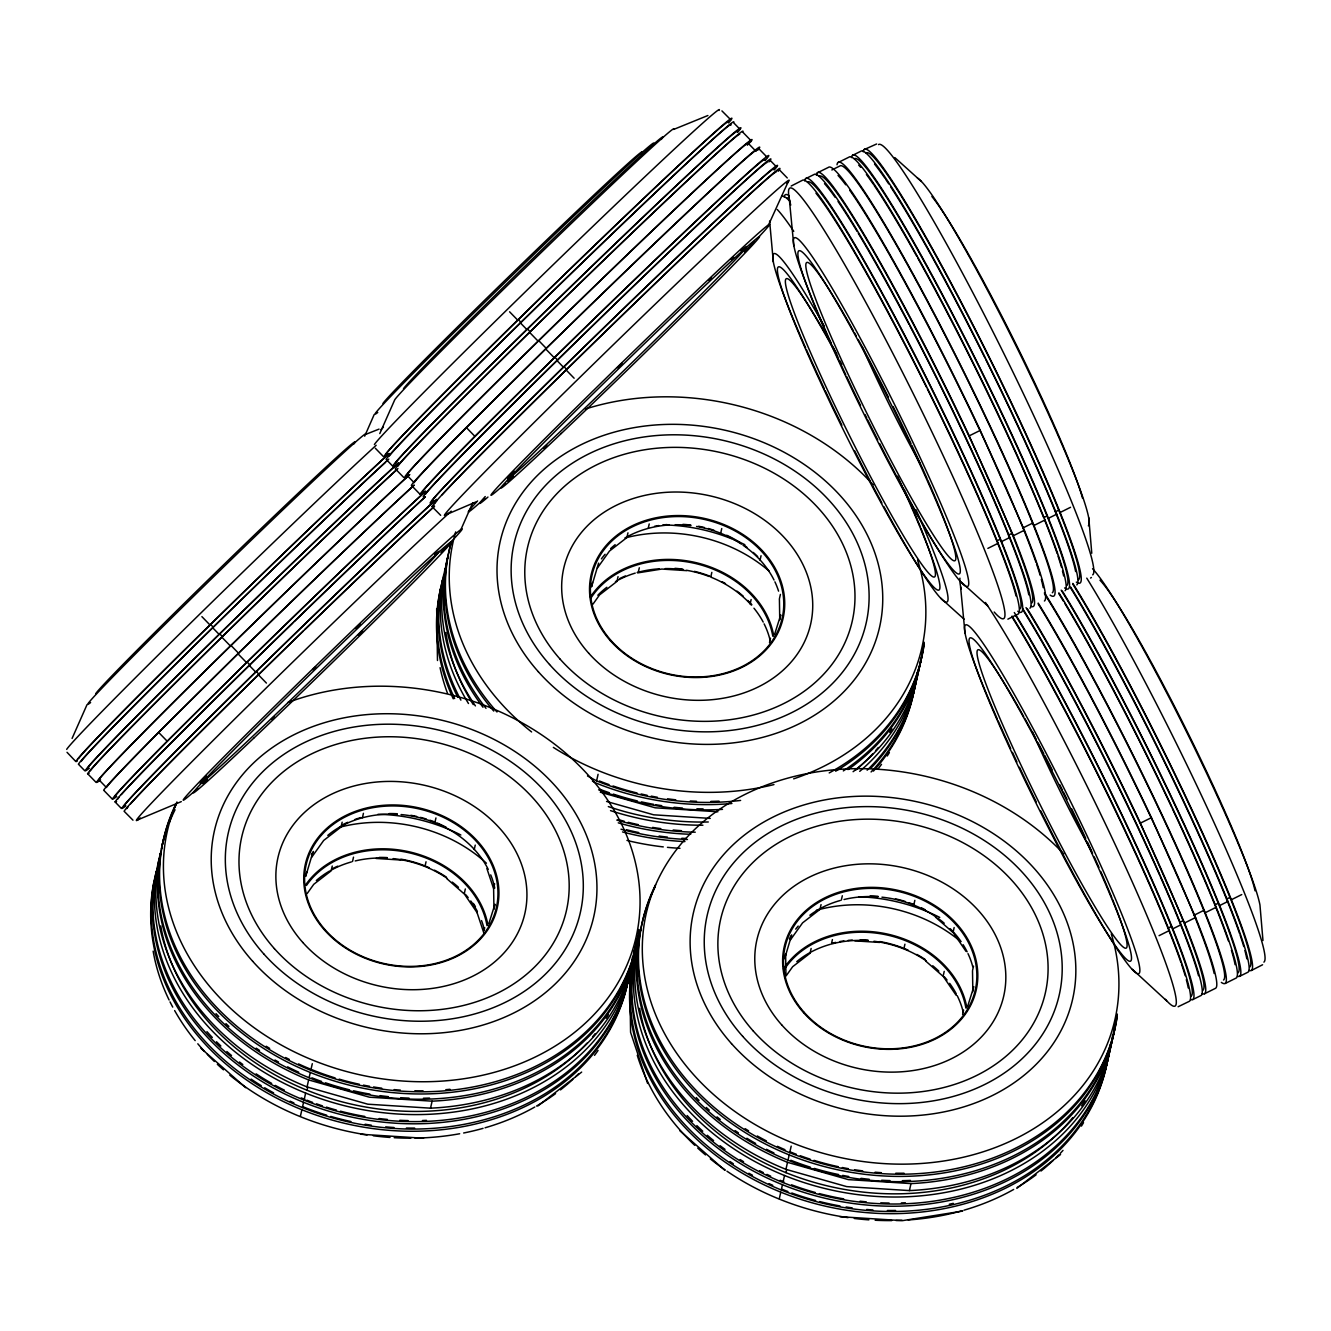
<?xml version="1.0" encoding="UTF-8"?>
<svg xmlns="http://www.w3.org/2000/svg" width="1331" height="1331" viewBox="0 0 1331 1331"><rect width="100%" height="100%" fill="white"/><g stroke="black" fill="none" stroke-linecap="round" stroke-linejoin="round"><path stroke-width="1.5" d="M306.729 871.872L305.731 876.264L312.818 852.505M331.253 870.424L332.251 866.048M341.169 826.584L342.167 822.192M352.515 861.556L353.514 857.164M362.431 817.716L363.43 813.324M300.39 1116.31L301.887 1109.738M302.37 1107.542L303.568 1102.284M304.067 1100.088L305.648 1093.067M635.153 946.108A242.225 196.921 12.7 0 1 430.529 1108.174L367.822 1104.198L307.045 1086.928L308.626 1079.923A242.225 196.921 12.7 0 1 160.485 852.971A242.225 196.921 12.7 0 0 366.191 1094.332A242.225 196.921 12.7 0 0 636.7 940.967M309.125 1077.727L310.306 1072.453M310.805 1070.274L312.303 1063.685M307.062 1090.239L307.76 1087.161M425.038 866.165L426.036 861.773M434.954 822.308L435.952 817.933M464.336 893.334L465.334 888.958M474.269 849.494L475.25 845.102M430.529 1108.174L432.109 1101.17A242.225 196.921 12.7 0 0 636.75 939.104M484.035 930.569L484.7 927.64M493.618 888.176L494.616 883.801M592.528 582.479L591.53 586.871L598.617 563.113M617.052 581.048L618.05 576.656M626.968 537.192L627.966 532.816M638.314 572.164L639.313 567.788M648.23 528.324L649.229 523.932M740.618 800.43A242.225 196.921 12.7 0 1 596.604 780.881L598.085 774.293M710.837 576.772L711.835 572.38M720.753 532.916L721.751 528.54M750.135 603.941L751.133 599.566M760.051 560.101L761.049 555.709M769.501 642.64L770.499 638.248M779.417 598.784L780.415 594.408M779.733 619.264L780.731 614.872L774.642 634.238M785.623 954.294L784.625 958.669L791.712 934.928M810.146 952.846L811.145 948.471M820.062 909.006L821.061 904.614M831.409 943.978L832.407 939.586M841.325 900.122L842.323 895.746M779.284 1198.732L780.781 1192.143M781.264 1189.964L782.462 1184.69M782.961 1182.51L784.541 1175.489M1114.28 1026.484A242.225 196.921 12.7 0 1 909.422 1190.596L846.716 1186.62L785.939 1169.35L787.519 1162.329A242.225 196.921 12.7 0 1 640.693 929.337M788.019 1160.133L789.2 1154.875M789.699 1152.679L791.196 1146.107M785.956 1172.661L786.654 1169.583M903.932 948.57L904.93 944.195M913.848 904.731L914.846 900.338M943.23 975.756L944.228 971.364M953.162 931.9L954.144 927.524M909.422 1190.596L911.003 1183.592A242.225 196.921 12.7 0 0 1115.86 1019.479M962.596 1014.438L963.594 1010.063M972.512 970.598L973.51 966.206M488.843 923.631L494.932 904.265L493.951 909.239L493.618 888.742L486.896 868.527M967.737 1006.053L973.826 986.687M87.047 704.615L72.09 738.422M374.194 414.54L364.694 436.169M460.16 531.302L472.771 502.719M767.854 226.453L787.802 182.63M379.784 433.573L394.758 399.766A194.459 3.777 -44.2 0 1 538.772 254.903A194.459 3.777 -44.2 0 1 673.636 129.44L707.892 115.514M311.57 857.414L323.683 840.443L340.969 827.067M307.162 893.55L313.767 884.3L331.053 870.907M597.369 568.021L609.482 551.051L626.768 537.674M592.961 604.158L599.549 594.907L616.835 581.514M790.464 939.836L802.576 922.865L819.863 909.472M786.055 975.972L792.66 966.705L809.947 953.329M112.27 799.066L103.668 790.215A242.225 4.708 -44.2 0 1 158.572 732.349L237.916 653.737A242.225 4.708 -44.2 0 1 414.057 485.116M419.98 494.217L411.379 485.349A242.225 4.708 -44.2 0 1 466.283 427.484L545.627 348.888A242.225 4.708 -44.2 0 1 757.605 150.303M116.712 796.454A242.225 4.708 -44.2 0 1 167.19 741.201L246.518 662.588A242.225 4.708 -44.2 0 1 425.754 491.139A238.365 4.625 -44.2 0 0 236.985 672.072A238.365 4.625 -44.2 0 0 115.048 796.387M424.423 491.605A242.225 4.708 -44.2 0 1 474.884 436.352L554.228 357.74A242.225 4.708 -44.2 0 1 765.142 160.502M537.924 1105.945L581.664 1072.087M1016.817 1188.367L1060.557 1154.509M791.163 186.041L802.327 180.334A242.225 19.266 63.6 0 1 926.692 386.922A242.225 19.266 63.6 0 1 1018.215 614.007L1007.883 619.148M1090.571 578.053L1091.403 577.488M1262.587 964.759L1251.423 970.465M805.771 178.62L814.04 174.511A242.225 19.266 63.6 0 1 938.405 381.099A242.225 19.266 63.6 0 1 1029.928 608.184M817.484 172.797L828.514 167.323A242.225 19.266 63.6 0 1 980.248 430.379L1024.388 530.237A242.225 19.266 63.6 0 1 1044.402 600.996M838.164 162.532L849.195 157.041A242.225 19.266 63.6 0 1 973.543 363.629A242.225 19.266 63.6 0 1 1065.066 590.714M852.639 155.328L860.907 151.218A242.225 19.266 63.6 0 1 985.256 357.806A242.225 19.266 63.6 0 1 1076.796 584.891M864.351 149.505L876.63 143.981M831.842 169.969L839.878 165.976A238.365 18.95 63.6 0 1 962.263 369.269A238.365 18.95 63.6 0 1 1052.322 592.744M816.369 175.06A242.225 19.266 63.6 0 1 969.218 435.853L980.248 430.379M996.803 540.918L1000.247 539.205M1008.515 535.095L1011.959 533.382M1022.99 527.908L1032.64 523.116M1047.114 515.929L1043.67 517.643A238.365 18.95 63.6 0 0 918.007 258.464M1055.383 511.819L1058.827 510.106M987.868 548.389L998.2 543.248M1001.644 541.534L1009.913 537.425M1031.076 606.354A242.225 19.266 63.6 0 0 1013.373 535.711L1024.388 530.237M1034.037 525.446L1045.068 519.955M1048.512 518.258L1056.781 514.132M1060.225 512.435L1070.557 507.294M1202.259 993.641A242.225 19.266 63.6 0 0 1184.557 922.999L1140.417 823.124L1151.448 817.65A242.225 19.266 63.6 0 0 1038.213 603.093M1168.002 928.189L1171.446 926.492M1179.715 922.383L1183.159 920.669M1194.173 915.179L1203.823 910.387M1214.854 904.914L1218.298 903.2M1226.566 899.091L1230.01 897.377M1159.068 935.66L1169.4 930.519M1172.844 928.805L1181.113 924.696M1184.557 922.999L1195.587 917.508L1151.448 817.65M1205.237 912.717L1216.251 907.243M1219.695 905.529L1227.964 901.42M1231.408 899.706L1241.756 894.565M1192.859 999.564L1201.128 995.455A242.225 19.266 63.6 0 0 1146.407 845.085A242.225 19.266 63.6 0 0 1022.574 608.417M1204.572 993.741L1215.586 988.268A242.225 19.266 63.6 0 0 1195.587 917.508M1225.235 983.476L1236.266 977.986A242.225 19.266 63.6 0 0 1182.211 829.047A242.225 19.266 63.6 0 0 1058.877 592.811M1239.71 976.288L1247.979 972.179A242.225 19.266 63.6 0 0 1193.924 823.224A242.225 19.266 63.6 0 0 1070.59 586.988M444.521 515.38L475.866 501.97M136.827 820.245L181.282 801.628M379.036 429.114L365.925 434.289A194.459 3.777 -44.2 0 0 212.827 577.471A194.459 3.777 -44.2 0 0 90.608 702.535M1178.118 1006.752L1189.415 1001.278A242.225 19.266 63.6 0 0 1135.36 852.322A242.225 19.266 63.6 0 0 1012.026 616.103M637.865 572.862L661.806 569.052L686.68 570.633M962.679 1211.077L902.451 1220.643L839.878 1216.684M717.908 811.777L655.201 807.801L600.298 792.195M710.255 818.399L653.621 814.805L606.553 801.445M376.007 858.445L400.881 860.026M854.901 940.867L879.774 942.448M432.109 1101.17L369.402 1097.193L308.626 1079.923M360.984 1134.262L423.557 1138.238M911.003 1183.592L848.296 1179.599L787.519 1162.329M587.487 775.973L596.604 780.881M592.461 781.114L596.105 783.077A242.225 196.921 12.7 0 0 731.917 803.491M721.934 110.906L730.802 119.823M440.661 515.33L431.81 506.396M132.967 820.179L124.099 811.245A242.225 4.708 -44.2 0 1 243.739 689.125A242.225 4.708 -44.2 0 1 434.505 506.146M935.493 917.109L953.312 932.765L966.023 951.382M925.577 960.949L943.396 976.621L956.107 995.222M446.684 878.527L464.502 894.199L477.213 912.816M679.808 1130.701L724.63 1170.115M200.914 1048.279L245.736 1087.693M921.368 181.482L894.815 157.574M961.198 582.046L987.752 605.954M940.734 598.168L964.31 619.364M1132.398 969.317L1166.638 1000.829M739.936 129.24L733.481 122.602A242.225 4.708 -44.2 0 0 565.509 278.878A242.225 4.708 -44.2 0 0 386.106 459.328L392.562 465.983M751.233 140.87L742.631 132.002A242.225 4.708 -44.2 0 0 574.643 288.278A242.225 4.708 -44.2 0 0 395.24 468.745L403.842 477.596M758.753 148.623L767.371 157.474M770.05 160.236L776.505 166.891M779.201 169.653L787.27 177.955M748.471 143.548L755.991 151.301A238.365 4.625 -44.2 0 0 590.681 305.082A238.365 4.625 -44.2 0 0 414.141 482.671L406.621 474.917M518.291 319.59L520.987 322.352M527.442 328.99L530.121 331.768M538.722 340.62L546.259 348.373M554.861 357.224L557.556 360.002M563.995 366.641L566.69 369.419M509.59 311.787L517.659 320.089M520.354 322.867L526.81 329.506M529.488 332.268L538.09 341.135M545.627 348.888L554.228 357.74M556.924 360.501L563.379 367.156M566.058 369.918L574.127 378.22M466.283 427.484L474.884 436.352M375.342 448.264L383.411 456.566M210.581 624.439L213.276 627.2M219.731 633.855L222.41 636.617M231.028 645.485L238.548 653.222M247.15 662.089L249.845 664.851M256.301 671.506L258.979 674.268M201.896 616.636L209.965 624.954M212.644 627.716L219.099 634.355M221.795 637.133L230.396 645.984M237.916 653.737L246.518 662.588M249.213 665.367L255.668 672.005M258.364 674.784L266.416 683.086M158.572 732.349L167.19 741.201M75.701 761.415L67.032 752.314M84.851 770.832L78.396 764.194A242.225 4.708 -44.2 0 1 198.036 642.058A242.225 4.708 -44.2 0 1 388.785 459.095M87.53 773.594L96.148 782.462M114.965 801.828L121.42 808.483M969.218 435.853L1013.373 535.711M647.598 1083.434L630.578 1032.307L629.763 980.448M476.98 912.384L483.702 932.582M960.566 586.888L964.992 633.024M789.383 199.617L793.792 245.753M769.617 221.079L773.328 261.874M1262.969 940.501L1259.958 905.03A194.459 15.456 63.6 0 0 1186.021 730.802A194.459 15.456 63.6 0 0 1092.551 568.753M1091.769 553.23L1088.775 517.759M972.512 971.164L972.845 991.662M785.623 953.695L785.939 974.209M779.417 599.349L779.75 619.847M436.668 608.633L437.483 660.509M434.705 554.495A166.491 3.228 -44.2 0 1 321.237 670.458A166.491 3.228 -44.2 0 1 206.421 776.106M312.752 669.709A166.491 3.228 -44.2 0 1 315.73 666.798M355.394 628.498A166.491 3.228 -44.2 0 1 360.069 624.023M197.67 788.385A194.459 3.777 -44.2 0 1 323.649 658.363A194.459 3.777 -44.2 0 1 440.877 552.515M362.614 630.827A194.459 3.777 -44.2 0 1 358.239 635.12M274.203 716.577A194.459 3.777 -44.2 0 1 271.225 719.439M207.303 779.617A194.459 3.777 -44.2 0 1 202.894 783.643M140.287 818.016A240.295 4.659 -44.2 0 1 239.364 714.414A240.295 4.659 -44.2 0 1 451.226 511.137M125.863 805.871A242.225 4.708 -44.2 0 1 222.244 704.881A242.225 4.708 -44.2 0 1 434.888 500.556M116.612 801.378A242.225 4.708 -44.2 0 1 220.38 693.701A242.225 4.708 -44.2 0 1 425.354 496.746A238.365 4.625 -44.2 0 0 294.267 621.56M77.364 760.966A242.225 4.708 -44.2 0 1 183.478 650.975A242.225 4.708 -44.2 0 1 389.184 453.488A238.365 4.625 -44.2 0 0 200.415 634.421A238.365 4.625 -44.2 0 0 78.479 758.737M89.293 768.22A242.225 4.708 -44.2 0 1 185.691 667.23A242.225 4.708 -44.2 0 1 398.318 462.905M89.194 773.145A242.225 4.708 -44.2 0 1 192.962 665.467A242.225 4.708 -44.2 0 1 397.936 468.495M100.59 779.85A242.225 4.708 -44.2 0 1 196.971 678.86A242.225 4.708 -44.2 0 1 409.615 474.535M414.041 485.316A238.365 4.625 -44.2 0 0 225.837 665.7A238.365 4.625 -44.2 0 0 106.43 787.519L98.91 779.783A238.365 4.625 -44.2 0 1 220.846 655.451A238.365 4.625 -44.2 0 1 409.632 474.701M117.727 799.149A238.365 4.625 -44.2 0 1 118.858 797.485M121.304 794.557A238.365 4.625 -44.2 0 1 292.803 622.991M124.182 805.804A238.365 4.625 -44.2 0 1 247.383 680.224A238.365 4.625 -44.2 0 1 436.402 499.341M126.878 808.566A238.365 4.625 -44.2 0 1 128.009 806.902M130.455 803.974A238.365 4.625 -44.2 0 1 303.418 630.977M304.899 629.546A238.365 4.625 -44.2 0 1 434.472 506.346M95.799 693.584A180.467 3.511 -44.2 0 1 236.219 552.581A180.467 3.511 -44.2 0 1 353.464 444.321M66.7 749.37A240.295 4.659 -44.2 0 1 186.573 627.051A240.295 4.659 -44.2 0 1 376.157 445.286M81.158 761.498A238.365 4.625 -44.2 0 1 198.053 642.141A238.365 4.625 -44.2 0 1 385.524 462.273M87.613 768.153A238.365 4.625 -44.2 0 1 209.549 643.838A238.365 4.625 -44.2 0 1 398.335 463.072M90.308 770.915A238.365 4.625 -44.2 0 1 208.451 650.327A238.365 4.625 -44.2 0 1 396.289 470.176M377.754 412.444A194.459 3.777 -44.2 0 1 507.244 280.309A194.459 3.777 -44.2 0 1 651.824 145.961M487.961 497.045A180.467 3.511 -44.2 0 1 485.249 496.546M484.817 498.293A194.459 3.777 -44.2 0 1 477.579 500.955M382.945 403.493A180.467 3.511 -44.2 0 1 523.366 262.506A180.467 3.511 -44.2 0 1 640.61 154.246M380.949 429.697A240.295 4.659 -44.2 0 1 383.428 427.151M740.984 250.86A166.491 3.228 -44.2 0 1 631.193 363.43A166.491 3.228 -44.2 0 1 514.115 471.241M617.468 367.755A166.491 3.228 -44.2 0 1 621.943 363.396M708.658 280.392A166.491 3.228 -44.2 0 1 711.519 277.73M731.235 259.545A166.491 3.228 -44.2 0 1 733.764 257.249M505.364 483.519A194.459 3.777 -44.2 0 1 621.377 363.197A194.459 3.777 -44.2 0 1 757.472 238.349M754.793 241.194A194.459 3.777 -44.2 0 1 744.428 251.942M546.775 445.12A194.459 3.777 -44.2 0 1 543.68 448.031M513.5 476.149A194.459 3.777 -44.2 0 1 507.893 481.24M447.998 513.167A240.295 4.659 -44.2 0 1 606.503 351.351A240.295 4.659 -44.2 0 1 787.07 183.379M433.457 505.93A242.225 4.708 -44.2 0 1 603.592 333.332A242.225 4.708 -44.2 0 1 778.036 171.35M433.557 501.022A242.225 4.708 -44.2 0 1 597.153 334.197A242.225 4.708 -44.2 0 1 774.276 169.902M424.323 496.513A242.225 4.708 -44.2 0 1 594.441 323.915A242.225 4.708 -44.2 0 1 768.902 161.933M387.853 453.954A242.225 4.708 -44.2 0 1 551.433 287.147A242.225 4.708 -44.2 0 1 728.573 122.851M394.209 465.517A242.225 4.708 -44.2 0 1 568.137 289.21A242.225 4.708 -44.2 0 1 737.707 132.251M408.284 475.001A242.225 4.708 -44.2 0 1 568.071 311.887A242.225 4.708 -44.2 0 1 750.085 142.55M408.234 474.468A238.365 4.625 -44.2 0 1 575.658 304.616A238.365 4.625 -44.2 0 1 747.323 145.212M422.742 491.522A238.365 4.625 -44.2 0 1 599.283 313.95A238.365 4.625 -44.2 0 1 764.593 160.153M425.438 494.3A238.365 4.625 -44.2 0 1 594.541 323.932A238.365 4.625 -44.2 0 1 767.122 162.515M431.893 500.938A238.365 4.625 -44.2 0 1 608.433 323.35A238.365 4.625 -44.2 0 1 773.744 169.569M434.572 503.717A238.365 4.625 -44.2 0 1 436.768 500.739M441.859 494.982A238.365 4.625 -44.2 0 1 626.019 311.704A238.365 4.625 -44.2 0 1 776.272 171.932M403.493 388.719A180.467 3.511 -44.2 0 1 543.913 247.732A180.467 3.511 -44.2 0 1 661.158 139.472M374.394 444.521A240.295 4.659 -44.2 0 1 552.382 265.501A240.295 4.659 -44.2 0 1 719.023 110.473M386.173 453.888A238.365 4.625 -44.2 0 1 562.73 276.299A238.365 4.625 -44.2 0 1 728.024 122.519M389.268 455.984A238.365 4.625 -44.2 0 1 569.119 275.484A238.365 4.625 -44.2 0 1 730.719 125.28M395.324 463.288A238.365 4.625 -44.2 0 1 571.864 285.716A238.365 4.625 -44.2 0 1 737.174 131.919M398.002 466.066A238.365 4.625 -44.2 0 1 567.106 295.698A238.365 4.625 -44.2 0 1 739.703 134.281M931.9 196.506A180.467 14.358 63.6 0 1 1014.355 340.936A180.467 14.358 63.6 0 1 1082.552 498.26M917.458 178.088A194.459 15.456 63.6 0 1 1020.478 354.928A194.459 15.456 63.6 0 1 1088.309 525.828M878.527 144.613A240.295 19.1 63.6 0 1 1001.894 349.554A240.295 19.1 63.6 0 1 1092.701 574.842M927.774 480.192A166.491 13.243 63.6 0 1 930.485 530.47A166.491 13.243 63.6 0 1 816.818 302.137A166.491 13.243 63.6 0 1 853.587 331.153M854.485 332.783A166.491 13.243 63.6 0 1 856.332 336.111M858.196 339.505A166.491 13.243 63.6 0 1 888.492 397.353M893.101 406.571A166.491 13.243 63.6 0 1 911.003 443.539M911.901 445.419A166.491 13.243 63.6 0 1 927.008 478.461M830.943 342.566A194.459 15.456 63.6 0 1 828.697 282.455A194.459 15.456 63.6 0 1 964.343 563.878A194.459 15.456 63.6 0 1 879.608 443.556M877.778 439.929A194.459 15.456 63.6 0 1 867.729 419.997M866.83 418.2A194.459 15.456 63.6 0 1 865.034 414.573M860.541 405.439A194.459 15.456 63.6 0 1 846.583 376.423M845.751 374.66A194.459 15.456 63.6 0 1 832.607 346.243M790.747 205.107A240.295 19.1 63.6 0 1 910.886 388.935A240.295 19.1 63.6 0 1 994.19 612.027M815.97 193.195A238.365 18.95 63.6 0 1 926.426 387.088M927.341 388.935A238.365 18.95 63.6 0 1 1016.052 596.005M807.501 182.081A238.365 18.95 63.6 0 1 929.87 385.374A238.365 18.95 63.6 0 1 1019.945 608.849M804.656 180.883A242.225 19.266 63.6 0 1 932.964 390.915A242.225 19.266 63.6 0 1 1017.766 611.228M824.521 183.661A238.365 18.95 63.6 0 1 835.236 197.437M838.064 201.513A238.365 18.95 63.6 0 1 857.114 231.394M858.295 233.341A238.365 18.95 63.6 0 1 909.106 324.498M910.105 326.378A238.365 18.95 63.6 0 1 937.224 379.418M938.139 381.265A238.365 18.95 63.6 0 1 1028.78 594.857M819.214 176.258A238.365 18.95 63.6 0 1 941.583 379.551A238.365 18.95 63.6 0 1 1031.658 603.026M838.031 175.442A238.365 18.95 63.6 0 1 845.734 184.793M849.71 190.25A238.365 18.95 63.6 0 1 979.549 429.647M980.465 431.577A238.365 18.95 63.6 0 1 1035.984 562.314M1036.533 563.911A238.365 18.95 63.6 0 1 1040.193 575.391M1041.308 579.384A238.365 18.95 63.6 0 1 1043.238 587.653M837.033 164.778A242.225 19.266 63.6 0 1 965.358 374.826A242.225 19.266 63.6 0 1 1050.142 595.123M858.711 165.16A238.365 18.95 63.6 0 1 860.675 167.323M866.414 174.511A238.365 18.95 63.6 0 1 873.219 184.044M874.134 185.392A238.365 18.95 63.6 0 1 916.926 256.517M1044.519 519.772A238.365 18.95 63.6 0 1 1057.197 553.629M1058.029 556.092A238.365 18.95 63.6 0 1 1061.456 567.156M1062.471 570.966A238.365 18.95 63.6 0 1 1063.635 575.924M854.352 158.788A238.365 18.95 63.6 0 1 976.721 362.082A238.365 18.95 63.6 0 1 1066.797 585.557M851.507 157.59A242.225 19.266 63.6 0 1 979.832 367.639A242.225 19.266 63.6 0 1 1064.617 587.936M874.534 164.079A238.365 18.95 63.6 0 1 884.932 178.221M885.847 179.569A238.365 18.95 63.6 0 1 888.725 183.878M890.738 186.939A238.365 18.95 63.6 0 1 984.99 357.972M985.922 359.819A238.365 18.95 63.6 0 1 1075.631 571.565M866.065 152.965A238.365 18.95 63.6 0 1 988.451 356.259A238.365 18.95 63.6 0 1 1078.509 579.734M863.22 151.767A242.225 19.266 63.6 0 1 991.545 361.816A242.225 19.266 63.6 0 1 1076.33 582.113M920.237 463.837A126.578 10.066 63.6 0 1 862.089 346.542M920.869 528.291A166.491 13.243 63.6 0 1 899.806 529.638A166.491 13.243 63.6 0 1 793.526 310.789A166.491 13.243 63.6 0 1 832.041 345.378M833.106 347.275A166.491 13.243 63.6 0 1 836.783 353.913M904.182 489.309A166.491 13.243 63.6 0 1 920.187 526.594M897.493 476.149A180.467 14.358 63.6 0 1 917.342 564.96A180.467 14.358 63.6 0 1 788.684 308.21A180.467 14.358 63.6 0 1 837.831 357.091M839.811 360.751A180.467 14.358 63.6 0 1 841.791 364.444M916.061 509.806A194.459 15.456 63.6 0 1 946.191 602.161A194.459 15.456 63.6 0 1 883.851 506.595M881.904 503.018A194.459 15.456 63.6 0 1 873.086 486.497M870.141 480.89A194.459 15.456 63.6 0 1 854.535 450.627M841.874 425.221A194.459 15.456 63.6 0 1 825.287 390.782M824.371 388.868A194.459 15.456 63.6 0 1 806.47 349.737M805.688 347.99A194.459 15.456 63.6 0 1 824.305 326.228M777.254 209.499A240.295 19.1 63.6 0 1 793.758 231.311M781.863 196.456A242.225 19.266 63.6 0 1 789.782 201.197M787.02 198.203A238.365 18.95 63.6 0 1 789.283 198.319M784.175 197.005A242.225 19.266 63.6 0 1 789.2 195.823M1099.972 580.183A180.467 14.358 63.6 0 1 1185.555 728.24A180.467 14.358 63.6 0 1 1255.05 890.805M1086.762 578.136A240.295 19.1 63.6 0 1 1209.613 812.925A240.295 19.1 63.6 0 1 1263.884 962.113M1112.533 899.44A166.491 13.243 63.6 0 1 1091.47 900.788A166.491 13.243 63.6 0 1 985.19 681.938A166.491 13.243 63.6 0 1 1023.705 716.511M1024.77 718.424A166.491 13.243 63.6 0 1 1036.05 739.071M1037.98 742.681A166.491 13.243 63.6 0 1 1043.787 753.662M1044.719 755.426A166.491 13.243 63.6 0 1 1052.189 769.85M1059.692 784.625A166.491 13.243 63.6 0 1 1062.471 790.165M1063.386 791.995A166.491 13.243 63.6 0 1 1067.046 799.399M1071.605 808.716A166.491 13.243 63.6 0 1 1085.73 838.347M1087.477 842.107A166.491 13.243 63.6 0 1 1092.585 853.238M1094.232 856.881A166.491 13.243 63.6 0 1 1098.957 867.463M1100.737 871.472A166.491 13.243 63.6 0 1 1111.851 897.743M997.352 719.123A194.459 15.456 63.6 0 1 1005.97 679.958A194.459 15.456 63.6 0 1 1137.789 958.852A194.459 15.456 63.6 0 1 1040.726 810.878M1036.233 801.844A194.459 15.456 63.6 0 1 1019.463 767.255M1016.934 761.931A194.459 15.456 63.6 0 1 1012.458 752.364M1010.678 748.538A194.459 15.456 63.6 0 1 998.134 720.886M985.422 602.461A240.295 19.1 63.6 0 1 1127.407 871.106A240.295 19.1 63.6 0 1 1165.39 999.298M961.115 588.951A240.295 19.1 63.6 0 1 959.95 578.186M1011.993 616.952A238.365 18.95 63.6 0 1 1180.996 962.612M1181.529 964.193A238.365 18.95 63.6 0 1 1185.189 975.69M1186.32 979.683A238.365 18.95 63.6 0 1 1188.25 987.951M1015.437 615.238A238.365 18.95 63.6 0 1 1137.29 848.13A238.365 18.95 63.6 0 1 1191.129 996.12M1014.305 612.526A242.225 19.266 63.6 0 1 1143.046 859.909A242.225 19.266 63.6 0 1 1190.546 999.465M1023.705 611.129A238.365 18.95 63.6 0 1 1159.501 874.816M1160.283 876.58A238.365 18.95 63.6 0 1 1198.532 975.706M1026.018 607.601A238.365 18.95 63.6 0 1 1148.354 840.909A238.365 18.95 63.6 0 1 1202.841 990.297M1027.183 608.566A242.225 19.266 63.6 0 1 1140.417 823.124M1038.18 603.925A238.365 18.95 63.6 0 1 1146.257 807.451A238.365 18.95 63.6 0 1 1214.155 973.477M1044.486 593.776A238.365 18.95 63.6 0 1 1167.72 827.799A238.365 18.95 63.6 0 1 1223.522 980.015M1044.419 592.761A242.225 19.266 63.6 0 1 1176.587 846.333A242.225 19.266 63.6 0 1 1221.342 982.411M1058.844 593.659A238.365 18.95 63.6 0 1 1063.452 601.196M1064.634 603.143A238.365 18.95 63.6 0 1 1171.413 806.636M1172.328 808.566A238.365 18.95 63.6 0 1 1228.397 940.901M1231.408 950.267A238.365 18.95 63.6 0 1 1235.101 964.659M1061.173 590.132A238.365 18.95 63.6 0 1 1183.509 823.44A238.365 18.95 63.6 0 1 1237.996 972.828M1062.321 591.097A242.225 19.266 63.6 0 1 1190.546 838.014A242.225 19.266 63.6 0 1 1237.414 976.172M1070.557 587.836A238.365 18.95 63.6 0 1 1239.56 933.497M1240.109 935.077A238.365 18.95 63.6 0 1 1243.77 946.574M1244.901 950.567A238.365 18.95 63.6 0 1 1246.814 958.836M1072.886 584.309A238.365 18.95 63.6 0 1 1195.221 817.617A238.365 18.95 63.6 0 1 1249.709 967.005M1072.886 583.411A242.225 19.266 63.6 0 1 1201.627 830.794A242.225 19.266 63.6 0 1 1249.127 970.349M1091.437 851.108A126.578 10.066 63.6 0 1 1032.407 731.834M1083.517 1122.682A240.295 195.341 12.7 0 1 1081.421 1126.109M1063.003 1150.383A240.295 195.341 12.7 0 1 1060.241 1153.378M1058.827 1154.842A240.295 195.341 12.7 0 1 1056.049 1157.654M1053.187 1160.416A240.295 195.341 12.7 0 1 1040.992 1171.03M1036.117 1174.807A240.295 195.341 12.7 0 1 1017.2 1187.418M1013.673 1189.448A240.295 195.341 12.7 0 1 963.96 1210.195M961.947 1210.777A240.295 195.341 12.7 0 1 908.175 1219.945M902.069 1220.294A240.295 195.341 12.7 0 1 895.929 1220.51M891.82 1220.577A240.295 195.341 12.7 0 1 875.166 1220.244M868.893 1219.862A240.295 195.341 12.7 0 1 854.286 1218.464M848.08 1217.632A240.295 195.341 12.7 0 1 726.942 1171.18M725.295 1170.049A240.295 195.341 12.7 0 1 710.305 1158.885M705.513 1154.925A240.295 195.341 12.7 0 1 697.76 1148.121M694.765 1145.325A240.295 195.341 12.7 0 1 637.266 1055.3M1111.269 933.913A240.295 195.341 12.7 0 1 851.557 1159.75A240.295 195.341 12.7 0 1 671.456 856.532A240.295 195.341 12.7 0 1 1063.768 853.936M1117.291 1015.936A242.225 196.921 12.7 0 1 819.58 1162.928A242.225 196.921 12.7 0 1 655.617 884.732M1117.325 1014.056A242.225 196.921 12.7 0 1 821.51 1165.806A242.225 196.921 12.7 0 1 655.118 886.912M1116.127 1019.33A242.225 196.921 12.7 0 1 843.821 1176.521A242.225 196.921 12.7 0 1 640.727 929.154M645.186 913.199A242.225 196.921 12.7 0 1 647.282 907.326M785.939 1169.35A242.225 196.921 12.7 0 1 638.198 940.385M1112.666 1034.669A242.225 196.921 12.7 0 1 841.591 1192.094A242.225 196.921 12.7 0 1 636.817 946.524M1110.536 1045.75A242.225 196.921 12.7 0 1 833.805 1197.883A242.225 196.921 12.7 0 1 636.617 947.506M1110.586 1043.87A242.225 196.921 12.7 0 1 840.759 1201.527A242.225 196.921 12.7 0 1 634.321 957.754M1108.856 1053.204A242.225 196.921 12.7 0 1 834.604 1205.853A242.225 196.921 12.7 0 1 633.989 958.969M1108.889 1051.324A242.225 196.921 12.7 0 1 837.831 1208.748A242.225 196.921 12.7 0 1 633.04 963.178M796.77 961.631A97.479 79.244 12.7 0 1 830.228 944.361M832.158 943.845A97.479 79.244 12.7 0 1 868.111 940.684M873.968 941.25A97.479 79.244 12.7 0 1 926.226 960.882M932.748 965.774A97.479 79.244 12.7 0 1 938.821 971.114M944.311 976.788A97.479 79.244 12.7 0 1 947.056 980.015M949.652 983.359A97.479 79.244 12.7 0 1 956.29 993.874M957.205 995.671A97.479 79.244 12.7 0 1 963.295 1012.475M784.242 969.534A97.479 79.244 12.7 0 1 886.147 934.795A97.479 79.244 12.7 0 1 965.907 1008.083M783.477 968.901A98.411 80.01 12.7 0 1 886.346 933.83A98.411 80.01 12.7 0 1 966.872 1007.817M789.383 938.821A97.479 79.244 12.7 0 1 791.28 935.493M795.705 929.121A97.479 79.244 12.7 0 1 798.201 926.093M809.864 915.246A97.479 79.244 12.7 0 1 840.144 900.521M844.037 899.506A97.479 79.244 12.7 0 1 878.027 896.844M881.937 897.177A97.479 79.244 12.7 0 1 936.159 917.042M937.823 918.207A97.479 79.244 12.7 0 1 944.228 923.215M950.168 928.655A97.479 79.244 12.7 0 1 960.799 941.217M963.112 944.694A97.479 79.244 12.7 0 1 967.138 951.831M968.003 953.628A97.479 79.244 12.7 0 1 972.761 966.722M816.352 910.288A135.463 110.124 12.7 0 1 960.866 941.716M831.759 943.33A98.411 80.01 12.7 0 1 835.735 942.381M839.794 941.566A98.411 80.01 12.7 0 1 843.921 940.917M848.08 940.418A98.411 80.01 12.7 0 1 852.256 940.069M860.159 939.836A98.411 80.01 12.7 0 1 868.045 940.135M879.808 941.566A98.411 80.01 12.7 0 1 902.684 947.872M904.514 948.587A98.411 80.01 12.7 0 1 908.108 950.118M916.893 954.46A98.411 80.01 12.7 0 1 925.161 959.468M858.944 896.778A157.308 127.892 12.7 0 1 939.753 917.425M870.091 895.996A98.411 80.01 12.7 0 1 877.978 896.295M895.53 898.874A98.411 80.01 12.7 0 1 905.147 901.436M908.907 902.668A98.411 80.01 12.7 0 1 914.43 904.747M921.584 907.908A98.411 80.01 12.7 0 1 925.078 909.689M1085.048 1100.67A238.365 193.777 12.7 0 1 1081.621 1105.895M1072.786 1117.641A238.365 193.777 12.7 0 1 823.773 1184.989A238.365 193.777 12.7 0 1 639.629 1008.332M953.279 1203.34A238.365 193.777 12.7 0 1 949.269 1204.256M895.58 1210.478A238.365 193.777 12.7 0 1 887.378 1210.495M872.886 1209.946A238.365 193.777 12.7 0 1 866.664 1209.48M852.206 1207.882A238.365 193.777 12.7 0 1 846.067 1206.984M839.977 1205.953A238.365 193.777 12.7 0 1 819.68 1201.56M815.637 1200.512A238.365 193.777 12.7 0 1 791.795 1192.992M787.919 1191.561A238.365 193.777 12.7 0 1 782.195 1189.315M772.762 1185.305A238.365 193.777 12.7 0 1 769.019 1183.608M752.481 1175.256A238.365 193.777 12.7 0 1 748.904 1173.26M733.314 1163.743A238.365 193.777 12.7 0 1 729.987 1161.514M910.454 1180.414A238.365 193.777 12.7 0 1 902.335 1180.664M889.99 1180.597A238.365 193.777 12.7 0 1 881.704 1180.248M869.259 1179.283A238.365 193.777 12.7 0 1 861.007 1178.334M848.745 1176.504A238.365 193.777 12.7 0 1 842.673 1175.389M838.597 1174.558A238.365 193.777 12.7 0 1 814.339 1168.418M810.346 1167.187A238.365 193.777 12.7 0 1 790.847 1160.266M773.893 1152.912A238.365 193.777 12.7 0 1 766.506 1149.285M755.642 1143.445A238.365 193.777 12.7 0 1 746.874 1138.271M738.389 1132.814A238.365 193.777 12.7 0 1 735.095 1130.585M720.237 1119.504A238.365 193.777 12.7 0 1 717.043 1116.892M709.29 1110.187A238.365 193.777 12.7 0 1 706.295 1107.442M699.041 1100.388A238.365 193.777 12.7 0 1 696.263 1097.526M904.015 1173.21A238.365 193.777 12.7 0 1 895.796 1173.227M881.322 1172.678A238.365 193.777 12.7 0 1 875.099 1172.212M862.688 1170.881A238.365 193.777 12.7 0 1 854.502 1169.716M848.413 1168.685A238.365 193.777 12.7 0 1 842.323 1167.52M838.264 1166.688A238.365 193.777 12.7 0 1 814.023 1160.349M810.047 1159.101A238.365 193.777 12.7 0 1 800.23 1155.724M796.354 1154.293A238.365 193.777 12.7 0 1 790.631 1152.047M784.957 1149.685A238.365 193.777 12.7 0 1 777.454 1146.324M766.357 1140.883A238.365 193.777 12.7 0 1 757.322 1135.992M748.554 1130.818A238.365 193.777 12.7 0 1 745.127 1128.655M905.396 1202.775A238.365 193.777 12.7 0 1 901.353 1202.925M889.058 1203.041A238.365 193.777 12.7 0 1 880.789 1202.825M866.281 1201.843A238.365 193.777 12.7 0 1 860.076 1201.194M843.688 1198.865A238.365 193.777 12.7 0 1 819.347 1193.591M815.304 1192.509A238.365 193.777 12.7 0 1 791.546 1184.823M783.876 1181.861A238.365 193.777 12.7 0 1 780.099 1180.298M770.699 1176.155A238.365 193.777 12.7 0 1 766.972 1174.391M763.279 1172.578A238.365 193.777 12.7 0 1 759.602 1170.698M743.547 1161.68A238.365 193.777 12.7 0 1 740.086 1159.551M725.012 1149.368A238.365 193.777 12.7 0 1 720.054 1145.675M713.582 1140.567A238.365 193.777 12.7 0 1 707.293 1135.276M702.735 1131.184A238.365 193.777 12.7 0 1 696.845 1125.593M692.586 1121.318A238.365 193.777 12.7 0 1 687.162 1115.528M889.391 752.581A240.295 195.341 12.7 0 1 887.245 755.991M881.505 764.343A240.295 195.341 12.7 0 1 877.811 769.202M679.991 848.313A240.295 195.341 12.7 0 1 667.447 847.348M663.271 846.899A240.295 195.341 12.7 0 1 626.951 840.427M447.499 693.318A240.295 195.341 12.7 0 1 440.079 667.663M917.558 560.118A240.295 195.341 12.7 0 1 793.675 778.835M773.96 784.575A240.295 195.341 12.7 0 1 553.363 747.406M531.601 731.95A240.295 195.341 12.7 0 1 455.684 531.901M585.424 409.033A240.295 195.341 12.7 0 1 873.386 485.066M924.18 644.121A242.225 196.921 12.7 0 1 829.213 772.912M496.979 711.985A242.225 196.921 12.7 0 1 451.342 541.867M924.23 642.257A242.225 196.921 12.7 0 1 835.652 771.181M493.751 711.053A242.225 196.921 12.7 0 1 451.409 542.066M922.499 651.574A242.225 196.921 12.7 0 1 843.322 770.915M722.5 809.364A242.225 196.921 12.7 0 1 598.667 789.815M486.015 708.325A242.225 196.921 12.7 0 1 447.632 557.356M922.533 649.711A242.225 196.921 12.7 0 1 847.997 769.584M482.987 707.243A242.225 196.921 12.7 0 1 447.599 557.523M920.42 660.775A242.225 196.921 12.7 0 1 853.104 771.697M475.417 705.912A242.225 196.921 12.7 0 1 445.103 568.57M919.022 666.914A242.225 196.921 12.7 0 1 859.726 771.364M702.918 825.22A242.225 196.921 12.7 0 1 610.53 810.629M468.479 703.517A242.225 196.921 12.7 0 1 443.722 574.709M917.442 673.935A242.225 196.921 12.7 0 1 867.13 770.2M695.248 832.191A242.225 196.921 12.7 0 1 616.785 820.079M460.892 700.123A242.225 196.921 12.7 0 1 442.574 579.717M917.475 672.072A242.225 196.921 12.7 0 1 870.857 768.17M690.689 834.287A242.225 196.921 12.7 0 1 618.266 822.841M457.681 697.061A242.225 196.921 12.7 0 1 442.541 579.9M916.294 677.329A242.225 196.921 12.7 0 1 871.09 771.947M687.462 839.478A242.225 196.921 12.7 0 1 621.028 829.213M454.636 698.525A242.225 196.921 12.7 0 1 440.877 587.171M916.027 677.479A242.225 196.921 12.7 0 1 873.402 771.115M684.933 841.575A242.225 196.921 12.7 0 1 622.525 831.942M453.255 698.808A242.225 196.921 12.7 0 1 440.86 587.354M597.819 595.24A97.479 79.244 12.7 0 1 606.853 587.287M615.438 581.614A97.479 79.244 12.7 0 1 635.22 573.112M637.133 572.546A97.479 79.244 12.7 0 1 659.361 568.803M665.25 568.587A97.479 79.244 12.7 0 1 682.803 569.701M686.663 570.3A97.479 79.244 12.7 0 1 709.323 576.539M711.12 577.255A97.479 79.244 12.7 0 1 751.216 604.973M753.962 608.2A97.479 79.244 12.7 0 1 763.195 622.076M764.11 623.856A97.479 79.244 12.7 0 1 770.2 640.66M591.147 597.719A97.479 79.244 12.7 0 1 693.052 562.98A97.479 79.244 12.7 0 1 772.812 636.268M590.382 597.087A98.411 80.01 12.7 0 1 693.251 562.031A98.411 80.01 12.7 0 1 773.777 636.002M601.429 558.87A97.479 79.244 12.7 0 1 605.089 554.278M610.563 548.638A97.479 79.244 12.7 0 1 615.155 544.695M625.354 537.757A97.479 79.244 12.7 0 1 669.277 524.963M675.183 524.73A97.479 79.244 12.7 0 1 690.789 525.595M696.579 526.444A97.479 79.244 12.7 0 1 741.5 544.179M743.047 545.228A97.479 79.244 12.7 0 1 774.026 580.017M774.908 581.83A97.479 79.244 12.7 0 1 778.568 591.13M619.93 578.453A98.411 80.01 12.7 0 1 625.337 575.99M674.95 568.337A98.411 80.01 12.7 0 1 682.836 569.169M694.449 571.365A98.411 80.01 12.7 0 1 709.589 576.073M722.067 581.73A98.411 80.01 12.7 0 1 725.495 583.61M736.975 591.13A98.411 80.01 12.7 0 1 743.347 596.305M747.789 600.447A98.411 80.01 12.7 0 1 751.882 604.773M625.137 537.957A135.463 110.124 12.7 0 1 769.268 571.199M654.569 526.294A98.411 80.01 12.7 0 1 658.662 525.562M662.805 524.996A98.411 80.01 12.7 0 1 666.981 524.564M682.903 524.364A98.411 80.01 12.7 0 1 690.789 525.063M698.559 526.261A98.411 80.01 12.7 0 1 704.365 527.509M708.225 528.507A98.411 80.01 12.7 0 1 713.932 530.237M726.709 535.262A98.411 80.01 12.7 0 1 740.385 542.765M743.563 544.878A98.411 80.01 12.7 0 1 746.891 547.274M753.263 552.448A98.411 80.01 12.7 0 1 757.705 556.608M663.803 524.913A157.308 127.892 12.7 0 1 731.85 538.872M733.73 539.637A157.308 127.892 12.7 0 1 744.844 544.695M891.953 728.872A238.365 193.777 12.7 0 1 889.69 732.349M878.344 747.456A238.365 193.777 12.7 0 1 875.598 750.651M872.77 753.779A238.365 193.777 12.7 0 1 855.317 770.35M708.292 821.976A238.365 193.777 12.7 0 1 608.334 806.586M473.304 704.598A238.365 193.777 12.7 0 1 445.868 632.458M703.084 808.882A238.365 193.777 12.7 0 1 696.895 808.782M682.387 808.033A238.365 193.777 12.7 0 1 674.102 807.268M661.757 805.671A238.365 193.777 12.7 0 1 655.651 804.689M653.621 804.34A238.365 193.777 12.7 0 1 641.442 801.878M637.383 800.946A238.365 193.777 12.7 0 1 613.275 794.091M609.348 792.76A238.365 193.777 12.7 0 1 599.649 789.2M719.039 801.146A238.365 193.777 12.7 0 1 710.92 801.395M696.512 801.279A238.365 193.777 12.7 0 1 690.29 800.996M675.782 799.815A238.365 193.777 12.7 0 1 667.546 798.8M657.331 797.236A238.365 193.777 12.7 0 1 651.258 796.121M647.182 795.306A238.365 193.777 12.7 0 1 641.093 793.958M637.033 792.993A238.365 193.777 12.7 0 1 612.992 785.972M609.066 784.625A238.365 193.777 12.7 0 1 599.432 780.998M686.014 838.463A238.365 193.777 12.7 0 1 681.855 838.264M667.347 837.083A238.365 193.777 12.7 0 1 659.111 836.068M638.764 832.574A238.365 193.777 12.7 0 1 626.585 829.762M681.472 830.677A238.365 193.777 12.7 0 1 673.17 830.028M660.792 828.614A238.365 193.777 12.7 0 1 652.623 827.4M638.414 824.688A238.365 193.777 12.7 0 1 628.265 822.308M624.222 821.244A238.365 193.777 12.7 0 1 618.183 819.563M598.068 1050.425A240.295 195.341 12.7 0 1 594.508 1055.367M578.552 1073.834A240.295 195.341 12.7 0 1 575.724 1076.629M572.829 1079.374A240.295 195.341 12.7 0 1 560.484 1089.889M555.576 1093.616A240.295 195.341 12.7 0 1 536.509 1106.044M534.779 1107.026A240.295 195.341 12.7 0 1 485.066 1127.79M483.053 1128.355A240.295 195.341 12.7 0 1 463.654 1132.997M459.677 1133.746A240.295 195.341 12.7 0 1 414.973 1138.121M410.846 1138.171A240.295 195.341 12.7 0 1 394.192 1137.706M390 1137.439A240.295 195.341 12.7 0 1 373.329 1135.776M367.123 1134.91A240.295 195.341 12.7 0 1 229.797 1075.165M223.475 1069.825A240.295 195.341 12.7 0 1 217.352 1064.301M214.391 1061.489A240.295 195.341 12.7 0 1 207.253 1054.318M204.508 1051.39A240.295 195.341 12.7 0 1 197.803 1043.787M195.191 1040.626A240.295 195.341 12.7 0 1 174.644 1010.562M172.731 1007.101A240.295 195.341 12.7 0 1 170.035 1001.894M169.104 1000.014A240.295 195.341 12.7 0 1 153.148 951.149M287.712 702.552A240.295 195.341 12.7 0 1 634.321 858.245A240.295 195.341 12.7 0 1 387.687 1079.574A240.295 195.341 12.7 0 1 176.94 801.961M638.93 929.454A242.225 196.921 12.7 0 1 344.313 1081.521A242.225 196.921 12.7 0 1 175.808 804.157M637.898 935.71A242.225 196.921 12.7 0 1 340.187 1082.702A242.225 196.921 12.7 0 1 176.224 804.506M161.4 848.762A242.225 196.921 12.7 0 1 166.292 830.777M169.137 822.974A242.225 196.921 12.7 0 1 175.043 809.764M162.299 844.919A242.225 196.921 12.7 0 1 165.144 834.953M307.045 1086.928A242.225 196.921 12.7 0 1 160.219 853.936M633.989 950.218A242.225 196.921 12.7 0 1 361.45 1109.438A242.225 196.921 12.7 0 1 158.822 860.076M632.408 957.222A242.225 196.921 12.7 0 1 362.348 1116.925A242.225 196.921 12.7 0 1 156.326 871.123M631.144 965.524A242.225 196.921 12.7 0 1 356.908 1118.173A242.225 196.921 12.7 0 1 156.276 871.289M629.962 970.781A242.225 196.921 12.7 0 1 355.71 1123.431A242.225 196.921 12.7 0 1 155.078 876.563M629.996 968.918A242.225 196.921 12.7 0 1 360.169 1126.558A242.225 196.921 12.7 0 1 153.747 882.786M316.329 880.523A97.479 79.244 12.7 0 1 329.639 871.006M331.303 870.075A97.479 79.244 12.7 0 1 351.334 861.939M355.211 860.941A97.479 79.244 12.7 0 1 387.254 858.146M393.127 858.611A97.479 79.244 12.7 0 1 447.332 878.46M452.257 882.087A97.479 79.244 12.7 0 1 458.463 887.311M465.417 894.365A97.479 79.244 12.7 0 1 468.163 897.593M470.758 900.937A97.479 79.244 12.7 0 1 477.396 911.469M481.539 920.603A97.479 79.244 12.7 0 1 484.401 930.053M306.429 885.498A97.479 79.244 12.7 0 1 408.401 852.622A97.479 79.244 12.7 0 1 487.013 925.661M305.664 884.865A98.411 80.01 12.7 0 1 408.6 851.674A98.411 80.01 12.7 0 1 487.978 925.394M311.404 854.735A97.479 79.244 12.7 0 1 313.417 851.441M327.792 835.369A97.479 79.244 12.7 0 1 397.17 814.289M401.08 814.572A97.479 79.244 12.7 0 1 488.244 869.409M490.723 874.883A97.479 79.244 12.7 0 1 494.733 888.11M332.401 868.727A98.411 80.01 12.7 0 1 337.708 866.165M379.318 857.43A98.411 80.01 12.7 0 1 387.188 857.597M400.914 859.16A98.411 80.01 12.7 0 1 429.214 867.696M434.522 870.208A98.411 80.01 12.7 0 1 446.268 877.046M473.32 903.4A98.411 80.01 12.7 0 1 475.433 906.644M339.338 827.35A135.463 110.124 12.7 0 1 486.431 863.237M378.004 814.306A157.308 127.892 12.7 0 1 460.859 835.003M342.317 824.871A98.411 80.01 12.7 0 1 347.641 822.325M355.078 819.397A98.411 80.01 12.7 0 1 360.834 817.583M389.234 813.574A98.411 80.01 12.7 0 1 397.104 813.757M410.83 815.304A98.411 80.01 12.7 0 1 416.636 816.452M420.513 817.384A98.411 80.01 12.7 0 1 426.253 819.014M430.013 820.262A98.411 80.01 12.7 0 1 435.536 822.325M437.333 823.074A98.411 80.01 12.7 0 1 446.184 827.266M608.334 1014.738A238.365 193.777 12.7 0 1 606.154 1018.265M595.223 1033.588A238.365 193.777 12.7 0 1 592.545 1036.849M586.971 1043.171A238.365 193.777 12.7 0 1 338.856 1100.987A238.365 193.777 12.7 0 1 160.735 925.927M449.978 1089.274A238.365 193.777 12.7 0 1 445.802 1089.69M423.075 1090.821A238.365 193.777 12.7 0 1 414.839 1090.771M400.348 1090.122A238.365 193.777 12.7 0 1 394.126 1089.607M381.747 1088.192A238.365 193.777 12.7 0 1 373.562 1086.961M369.519 1086.262A238.365 193.777 12.7 0 1 363.43 1085.114M359.353 1084.266A238.365 193.777 12.7 0 1 339.122 1079.125M335.129 1077.927A238.365 193.777 12.7 0 1 311.737 1069.625M309.84 1068.86A238.365 193.777 12.7 0 1 298.543 1063.918M289.293 1059.409A238.365 193.777 12.7 0 1 285.633 1057.513M269.661 1048.395A238.365 193.777 12.7 0 1 266.233 1046.249M429.53 1098.075A238.365 193.777 12.7 0 1 423.441 1098.241M409.033 1098.108A238.365 193.777 12.7 0 1 400.731 1097.709M388.303 1096.644A238.365 193.777 12.7 0 1 380.05 1095.646M369.852 1094.082A238.365 193.777 12.7 0 1 353.613 1090.804M349.554 1089.839A238.365 193.777 12.7 0 1 325.513 1082.818M321.586 1081.454A238.365 193.777 12.7 0 1 311.936 1077.844M298.743 1072.22A238.365 193.777 12.7 0 1 287.596 1066.863M278.528 1062.038A238.365 193.777 12.7 0 1 274.968 1060.025M259.495 1050.409A238.365 193.777 12.7 0 1 256.201 1048.163M228.899 1026.401A238.365 193.777 12.7 0 1 225.921 1023.622M218.75 1016.551A238.365 193.777 12.7 0 1 216.005 1013.656M414.64 1128.089A238.365 193.777 12.7 0 1 406.421 1128.039M393.993 1127.523A238.365 193.777 12.7 0 1 385.691 1126.875M371.266 1125.177A238.365 193.777 12.7 0 1 365.143 1124.246M350.935 1121.534A238.365 193.777 12.7 0 1 330.704 1116.41M326.694 1115.195A238.365 193.777 12.7 0 1 303.302 1106.893M293.868 1102.883A238.365 193.777 12.7 0 1 290.125 1101.186M273.587 1092.851A238.365 193.777 12.7 0 1 264.703 1087.776M261.225 1085.663A238.365 193.777 12.7 0 1 251.093 1079.108M426.502 1120.353A238.365 193.777 12.7 0 1 422.443 1120.519M408.101 1120.586A238.365 193.777 12.7 0 1 399.816 1120.303M387.388 1119.421A238.365 193.777 12.7 0 1 379.119 1118.539M364.794 1116.443A238.365 193.777 12.7 0 1 340.437 1111.169M336.41 1110.087A238.365 193.777 12.7 0 1 326.394 1107.126M322.418 1105.845A238.365 193.777 12.7 0 1 316.528 1103.832M312.652 1102.417A238.365 193.777 12.7 0 1 306.879 1100.205M304.982 1099.439A238.365 193.777 12.7 0 1 301.205 1097.892M284.385 1090.156A238.365 193.777 12.7 0 1 275.267 1085.397M271.69 1083.401A238.365 193.777 12.7 0 1 256.118 1073.867M242.791 1064.501A238.365 193.777 12.7 0 1 239.513 1062.005M231.511 1055.516A238.365 193.777 12.7 0 1 226.869 1051.507M220.863 1045.983A238.365 193.777 12.7 0 1 216.504 1041.757M212.311 1037.465A238.365 193.777 12.7 0 1 206.937 1031.641M253.605 738.322A180.467 3.511 -44.2 0 0 451.409 542.349A180.467 3.511 -44.2 0 0 260.976 722.716A180.467 3.511 -44.2 0 0 253.605 738.322M561.316 433.457A180.467 3.511 -44.2 0 0 759.103 237.5A180.467 3.511 -44.2 0 0 568.686 417.851A180.467 3.511 -44.2 0 0 561.316 433.457M813.757 303.751A180.467 14.358 63.6 0 0 953.778 570.616A180.467 14.358 63.6 0 0 870.258 363.396A180.467 14.358 63.6 0 0 813.757 303.751M984.94 691.022A180.467 14.358 63.6 0 0 1124.978 957.887A180.467 14.358 63.6 0 0 1041.458 750.667A180.467 14.358 63.6 0 0 984.94 691.022M804.223 1012.425A97.479 79.244 12.7 0 0 969.95 1004.872A97.479 79.244 12.7 0 0 866.281 888.476A97.479 79.244 12.7 0 0 804.223 1012.425M803.558 1012.625A98.411 80.01 12.7 0 0 970.848 1005.005A98.411 80.01 12.7 0 0 866.198 887.494A98.411 80.01 12.7 0 0 803.558 1012.625M781.713 1024.903A126.578 102.886 12.7 0 0 996.869 1015.104A126.578 102.886 12.7 0 0 862.288 863.985A126.578 102.886 12.7 0 0 781.713 1024.903M753.296 1031.043A166.491 135.346 12.7 0 0 1036.3 1018.148A166.491 135.346 12.7 0 0 859.277 819.364A166.491 135.346 12.7 0 0 753.296 1031.043M742.631 1036.283A180.467 146.709 12.7 0 0 1049.427 1022.308A180.467 146.709 12.7 0 0 857.53 806.836A180.467 146.709 12.7 0 0 742.631 1036.283M731.501 1043.62A194.459 158.073 12.7 0 0 1062.071 1028.564A194.459 158.073 12.7 0 0 855.301 796.387A194.459 158.073 12.7 0 0 731.501 1043.62M611.129 640.61A97.479 79.244 12.7 0 0 776.855 633.057A97.479 79.244 12.7 0 0 673.187 516.661A97.479 79.244 12.7 0 0 611.129 640.61M610.447 640.81A98.411 80.01 12.7 0 0 777.753 633.19A98.411 80.01 12.7 0 0 673.103 515.679A98.411 80.01 12.7 0 0 610.447 640.81M588.618 653.105A126.578 102.886 12.7 0 0 803.774 643.289A126.578 102.886 12.7 0 0 669.194 492.171A126.578 102.886 12.7 0 0 588.618 653.105M560.201 659.244A166.491 135.346 12.7 0 0 843.205 646.334A166.491 135.346 12.7 0 0 666.182 447.565A166.491 135.346 12.7 0 0 560.201 659.244M549.537 664.485A180.467 146.709 12.7 0 0 856.332 650.493A180.467 146.709 12.7 0 0 664.435 435.021A180.467 146.709 12.7 0 0 549.537 664.485M538.406 671.822A194.459 158.073 12.7 0 0 868.977 656.749A194.459 158.073 12.7 0 0 662.206 424.572A194.459 158.073 12.7 0 0 538.406 671.822M325.33 930.003A97.479 79.244 12.7 0 0 491.056 922.45A97.479 79.244 12.7 0 0 387.388 806.054A97.479 79.244 12.7 0 0 325.33 930.003M324.664 930.203A98.411 80.01 12.7 0 0 491.954 922.583A98.411 80.01 12.7 0 0 387.304 805.072A98.411 80.01 12.7 0 0 324.664 930.203M302.819 942.498A126.578 102.886 12.7 0 0 517.975 932.682A126.578 102.886 12.7 0 0 383.395 781.563A126.578 102.886 12.7 0 0 302.819 942.498M274.402 948.637A166.491 135.346 12.7 0 0 557.406 935.726A166.491 135.346 12.7 0 0 380.383 736.958A166.491 135.346 12.7 0 0 274.402 948.637M263.738 953.878A180.467 146.709 12.7 0 0 570.533 939.886A180.467 146.709 12.7 0 0 378.636 724.413A180.467 146.709 12.7 0 0 263.738 953.878M252.607 961.215A194.459 158.073 12.7 0 0 583.178 946.141A194.459 158.073 12.7 0 0 376.407 713.965A194.459 158.073 12.7 0 0 252.607 961.215"/></g></svg>
